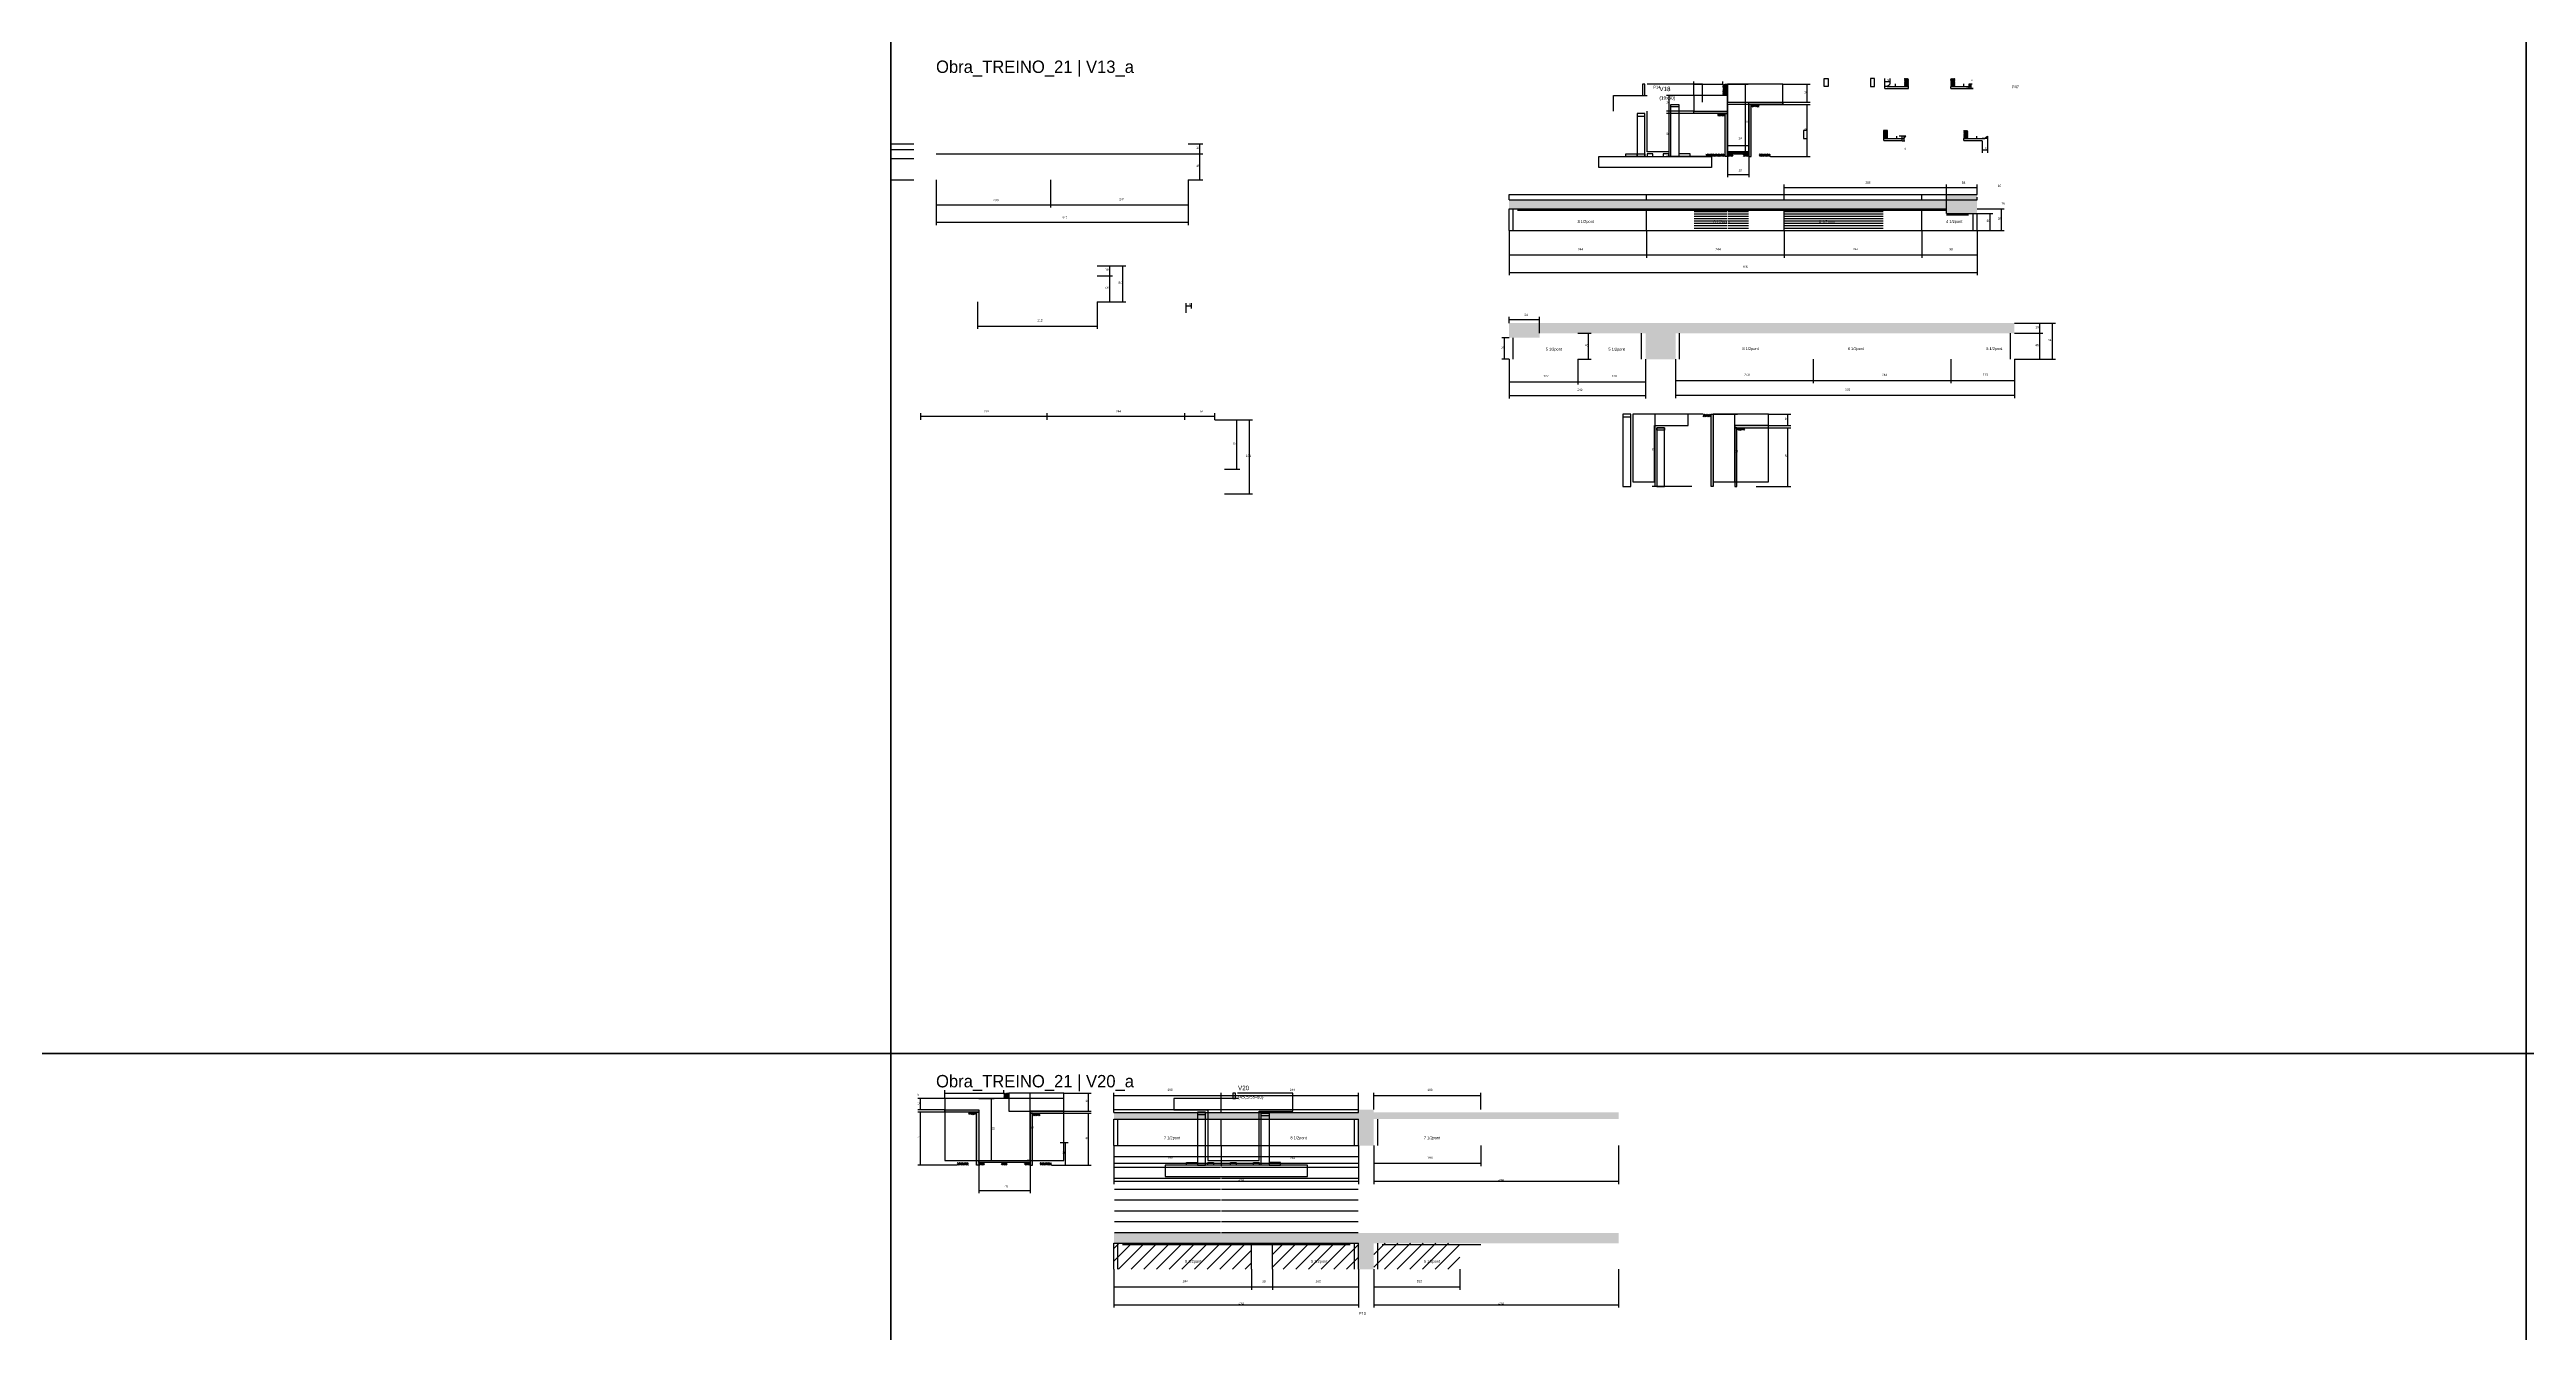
# Model space of a CAD drawing. Header units: metres. Extents: x -41 to 34800, y -36000 to 1848.
# Drawn here: x 13008 to 17401, y -22095 to -19818 of the extents above; entities that cross this region are included whole.
import ezdxf

# ---------------------------------------------------------------- set-up
doc = ezdxf.new("R2010")
doc.units = ezdxf.units.M
for name, color, linetype in [('CELL_BORDER', 8, 'Continuous'), ('CONCRETO', 251, 'Continuous'), ('COTA', 4, 'Continuous'), ('Cota Seção (2x)', 4, 'Continuous'), ('Hachura', 253, 'Continuous'), ('LABEL_ID', 3, 'Continuous'), ('Madeira', 126, 'Continuous'), ('NOMENCLATURA', 7, 'Continuous'), ('Painéis', 200, 'Continuous'), ('SARR_2.2x7', 40, 'Continuous'), ('Texto Seção', 7, 'Continuous')]:
    doc.layers.add(name, color=color, linetype=linetype)

msp = doc.modelspace()

# ---------------------------------------------------------------- hatches: boundary and pattern name
at = {"layer": 'COTA'}
h = msp.add_hatch(dxfattribs=at)
h.set_pattern_fill('AR-CONC', scale=0.03)
h.paths.add_polyline_path([(16426.3, -20109.4), (16426.3, -20075.4), (16372.3, -20075.4), (16372.3, -20085.4), (15596.3, -20085.4), (15596.3, -20101.4), (16372.3, -20101.4), (16372.3, -20109.4)])
h = msp.add_hatch(dxfattribs=at)
h.set_pattern_fill('AR-CONC', scale=0.03)
h.paths.add_polyline_path([(15596.3, -20303.9), (15596.3, -20329.9), (15650.3, -20329.9), (15650.3, -20321.9), (15838.3, -20321.9), (15838.3, -20367.9), (15891.6, -20367.9), (15891.6, -20321.9), (16492.6, -20321.9), (16492.6, -20303.9)])
h = msp.add_hatch(dxfattribs=at)
h.set_pattern_fill('AR-CONC', scale=0.03)
h.paths.add_polyline_path([(15329.4, -21763.4), (15356.4, -21763.4), (15356.4, -21763.4), (15356.4, -21716.4), (15356.4, -21716.4), (15790.4, -21716.4), (15790.4, -21716.4), (15790.4, -21704.4), (15790.4, -21704.4), (15356.4, -21704.4), (15356.4, -21704.4), (15356.4, -21699.4), (15356.4, -21699.4), (15329.4, -21699.4), (15329.4, -21699.4), (15329.4, -21704.4), (15329.4, -21704.4), (14895.4, -21704.4), (14895.4, -21704.4), (14895.4, -21716.4), (14895.4, -21716.4), (15329.4, -21716.4), (15329.4, -21716.4), (15329.4, -21763.4)])
h = msp.add_hatch(dxfattribs=at)
h.set_pattern_fill('AR-CONC', scale=0.03)
h.paths.add_polyline_path([(15329.4, -21982.6), (15356.4, -21982.6), (15356.4, -21936.6), (15790.4, -21936.6), (15790.4, -21918.6), (14895.4, -21918.6), (14895.4, -21936.6), (15329.4, -21936.6)])
at = {"layer": 'Hachura'}
h = msp.add_hatch(dxfattribs=at)
h.set_pattern_fill('ANSI31', scale=0.5)
h.paths.add_polyline_path([(15979.8, -19880), (15975.4, -19880), (15975.4, -19880), (15975.4, -19900), (15975.4, -19900), (15979.8, -19900), (15979.8, -19900), (15979.8, -19880)])
h = msp.add_hatch(color=8, dxfattribs=at)
h.dxf.hatch_style = 1
h.paths.add_polyline_path([(15979.8, -19900), (15983.8, -19900), (15983.8, -19880), (15979.8, -19880)])
h = msp.add_hatch(color=8, dxfattribs=at)
h.dxf.hatch_style = 1
h.paths.add_polyline_path([(15923.8, -19932), (15923.8, -19928), (15923.8, -19928), (15983.8, -19928), (15983.8, -19928), (15983.8, -19932), (15983.8, -19932), (15923.8, -19932)])
h = msp.add_hatch(dxfattribs=at)
h.set_pattern_fill('ANSI31', scale=0.5)
h.paths.add_polyline_path([(15965.8, -19932), (15965.8, -19936.4), (15965.8, -19936.4), (15979.8, -19936.4), (15979.8, -19936.4), (15979.8, -19932), (15979.8, -19932), (15965.8, -19932)])
h = msp.add_hatch(color=8, dxfattribs=at)
h.dxf.hatch_style = 1
h.paths.add_polyline_path([(15983.8, -19932), (15979.8, -19932), (15979.8, -20008), (15983.8, -20008)])
h = msp.add_hatch(color=8, dxfattribs=at)
h.dxf.hatch_style = 1
h.paths.add_polyline_path([(16021.8, -19916), (16021.8, -19912), (16021.8, -19912), (16081.8, -19912), (16081.8, -19912), (16081.8, -19916), (16081.8, -19916), (16021.8, -19916)])
h = msp.add_hatch(color=8, dxfattribs=at)
h.dxf.hatch_style = 1
h.paths.add_polyline_path([(16025.8, -19916), (16021.8, -19916), (16021.8, -20008), (16025.8, -20008)])
h = msp.add_hatch(dxfattribs=at)
h.set_pattern_fill('ANSI31', scale=0.5)
h.paths.add_polyline_path([(16039.8, -19916), (16039.8, -19920.4), (16039.8, -19920.4), (16025.8, -19920.4), (16025.8, -19920.4), (16025.8, -19916), (16025.8, -19916), (16039.8, -19916)])
h = msp.add_hatch(dxfattribs=at)
h.set_pattern_fill('ANSI31', scale=0.5)
h.paths.add_polyline_path([(15945.8, -20008), (15945.8, -20003.6), (15945.8, -20003.6), (15965.8, -20003.6), (15965.8, -20003.6), (15965.8, -20008), (15965.8, -20008), (15945.8, -20008)])
h = msp.add_hatch(dxfattribs=at)
h.set_pattern_fill('ANSI31', scale=0.5)
h.paths.add_polyline_path([(15965.8, -20008), (15965.8, -20003.6), (15965.8, -20003.6), (15979.8, -20003.6), (15979.8, -20003.6), (15979.8, -20008), (15979.8, -20008), (15965.8, -20008)])
h = msp.add_hatch(color=8, dxfattribs=at)
h.dxf.hatch_style = 1
h.paths.add_polyline_path([(16021.8, -20003.6), (16021.8, -20000), (16021.8, -20000), (15983.8, -20000), (15983.8, -20000), (15983.8, -20003.6), (15983.8, -20003.6), (16021.8, -20003.6)])
h = msp.add_hatch(dxfattribs=at)
h.set_pattern_fill('ANSI31', scale=0.5)
h.paths.add_polyline_path([(15993.8, -20008), (15993.8, -20003.6), (15993.8, -20003.6), (15983.8, -20003.6), (15983.8, -20003.6), (15983.8, -20008), (15983.8, -20008), (15993.8, -20008)])
h = msp.add_hatch(dxfattribs=at)
h.set_pattern_fill('ANSI31', scale=0.5)
h.paths.add_polyline_path([(16021.8, -20008), (16021.8, -20003.6), (16021.8, -20003.6), (16011.8, -20003.6), (16011.8, -20003.6), (16011.8, -20008), (16011.8, -20008), (16021.8, -20008)])
h = msp.add_hatch(dxfattribs=at)
h.set_pattern_fill('ANSI31', scale=0.5)
h.paths.add_polyline_path([(16059.8, -20008), (16059.8, -20003.6), (16059.8, -20003.6), (16039.8, -20003.6), (16039.8, -20003.6), (16039.8, -20008), (16039.8, -20008), (16059.8, -20008)])
h = msp.add_hatch(dxfattribs=at)
h.set_pattern_fill('ANSI31', scale=0.5)
h.paths.add_polyline_path([(15940.5, -20465.6), (15940.5, -20470), (15940.5, -20470), (15954.5, -20470), (15954.5, -20470), (15954.5, -20465.6), (15954.5, -20465.6), (15940.5, -20465.6)])
h = msp.add_hatch(color=8, dxfattribs=at)
h.dxf.hatch_style = 1
h.paths.add_polyline_path([(15954.5, -20465.6), (15958.5, -20465.6), (15958.5, -20465.6), (15958.5, -20593.6), (15958.5, -20593.6), (15954.5, -20593.6), (15954.5, -20593.6), (15954.5, -20465.6)])
h = msp.add_hatch(color=8, dxfattribs=at)
h.dxf.hatch_style = 1
h.paths.add_polyline_path([(16056.5, -20489.6), (16056.5, -20485.6), (16056.5, -20485.6), (15996.5, -20485.6), (15996.5, -20485.6), (15996.5, -20489.6), (15996.5, -20489.6), (16056.5, -20489.6)])
h = msp.add_hatch(color=8, dxfattribs=at)
h.dxf.hatch_style = 1
h.paths.add_polyline_path([(16000.5, -20489.6), (15996.5, -20489.6), (15996.5, -20489.6), (15996.5, -20593.6), (15996.5, -20593.6), (16000.5, -20593.6), (16000.5, -20593.6), (16000.5, -20489.6)])
h = msp.add_hatch(dxfattribs=at)
h.set_pattern_fill('ANSI31', scale=0.5)
h.paths.add_polyline_path([(16014.5, -20489.6), (16014.5, -20494), (16014.5, -20494), (16000.5, -20494), (16000.5, -20494), (16000.5, -20489.6), (16000.5, -20489.6), (16014.5, -20489.6)])
h = msp.add_hatch(color=8, dxfattribs=at)
h.dxf.hatch_style = 1
h.paths.add_polyline_path([(14595.8, -21704), (14595.8, -21700), (14595.8, -21700), (14655.8, -21700), (14655.8, -21700), (14655.8, -21704), (14655.8, -21704), (14595.8, -21704)])
h = msp.add_hatch(dxfattribs=at)
h.set_pattern_fill('ANSI31', scale=0.5)
h.paths.add_polyline_path([(14704.8, -21670), (14700.4, -21670), (14700.4, -21670), (14700.4, -21680), (14700.4, -21680), (14704.8, -21680), (14704.8, -21680), (14704.8, -21670)])
h = msp.add_hatch(color=8, dxfattribs=at)
h.dxf.hatch_style = 1
h.paths.add_polyline_path([(14704.8, -21670), (14708.8, -21670), (14708.8, -21670), (14708.8, -21680), (14708.8, -21680), (14704.8, -21680), (14704.8, -21680), (14704.8, -21670)])
h = msp.add_hatch(dxfattribs=at)
h.set_pattern_fill('ANSI31', scale=0.5)
h.paths.add_polyline_path([(14637.8, -21704), (14637.8, -21708.4), (14637.8, -21708.4), (14651.8, -21708.4), (14651.8, -21708.4), (14651.8, -21704), (14651.8, -21704), (14637.8, -21704)])
h = msp.add_hatch(color=8, dxfattribs=at)
h.dxf.hatch_style = 1
h.paths.add_polyline_path([(14651.8, -21704), (14655.8, -21704), (14655.8, -21704), (14655.8, -21798), (14655.8, -21798), (14651.8, -21798), (14651.8, -21798), (14651.8, -21704)])
h = msp.add_hatch(color=8, dxfattribs=at)
h.dxf.hatch_style = 1
h.paths.add_polyline_path([(14806.8, -21706), (14806.8, -21702), (14806.8, -21702), (14746.8, -21702), (14746.8, -21702), (14746.8, -21706), (14746.8, -21706), (14806.8, -21706)])
h = msp.add_hatch(color=8, dxfattribs=at)
h.dxf.hatch_style = 1
h.paths.add_polyline_path([(14750.8, -21706), (14746.8, -21706), (14746.8, -21706), (14746.8, -21798), (14746.8, -21798), (14750.8, -21798), (14750.8, -21798), (14750.8, -21706)])
h = msp.add_hatch(dxfattribs=at)
h.set_pattern_fill('ANSI31', scale=0.5)
h.paths.add_polyline_path([(14764.8, -21706), (14764.8, -21710.4), (14764.8, -21710.4), (14750.8, -21710.4), (14750.8, -21710.4), (14750.8, -21706), (14750.8, -21706), (14764.8, -21706)])
h = msp.add_hatch(dxfattribs=at)
h.set_pattern_fill('ANSI31', scale=0.5)
h.paths.add_polyline_path([(14617.8, -21798), (14617.8, -21793.6), (14617.8, -21793.6), (14637.8, -21793.6), (14637.8, -21793.6), (14637.8, -21798), (14637.8, -21798), (14617.8, -21798)])
h = msp.add_hatch(color=8, dxfattribs=at)
h.dxf.hatch_style = 1
h.paths.add_polyline_path([(14655.8, -21793.6), (14655.8, -21790), (14655.8, -21790), (14746.8, -21790), (14746.8, -21790), (14746.8, -21793.6), (14746.8, -21793.6), (14655.8, -21793.6)])
h = msp.add_hatch(dxfattribs=at)
h.set_pattern_fill('ANSI31', scale=0.5)
h.paths.add_polyline_path([(14655.8, -21798), (14655.8, -21793.6), (14655.8, -21793.6), (14665.8, -21793.6), (14665.8, -21793.6), (14665.8, -21798), (14665.8, -21798), (14655.8, -21798)])
h = msp.add_hatch(dxfattribs=at)
h.set_pattern_fill('ANSI31', scale=0.5)
h.paths.add_polyline_path([(14696.3, -21798), (14696.3, -21793.6), (14696.3, -21793.6), (14706.3, -21793.6), (14706.3, -21793.6), (14706.3, -21798), (14706.3, -21798), (14696.3, -21798)])
h = msp.add_hatch(dxfattribs=at)
h.set_pattern_fill('ANSI31', scale=0.5)
h.paths.add_polyline_path([(14736.8, -21798), (14736.8, -21793.6), (14736.8, -21793.6), (14746.8, -21793.6), (14746.8, -21793.6), (14746.8, -21798), (14746.8, -21798), (14736.8, -21798)])
h = msp.add_hatch(dxfattribs=at)
h.set_pattern_fill('ANSI31', scale=0.5)
h.paths.add_polyline_path([(14784.8, -21798), (14784.8, -21793.6), (14784.8, -21793.6), (14764.8, -21793.6), (14764.8, -21793.6), (14764.8, -21798), (14764.8, -21798), (14784.8, -21798)])
h = msp.add_hatch(dxfattribs=at)
h.set_pattern_fill('ANSI31', scale=5)
h.paths.add_polyline_path([(15139.4, -21982.6), (15139.4, -21936.6), (14895.4, -21936.6), (14895.4, -21982.6)])
h = msp.add_hatch(dxfattribs=at)
h.set_pattern_fill('ANSI31', scale=5)
h.paths.add_polyline_path([(15329.4, -21982.6), (15329.4, -21936.6), (15176.9, -21936.6), (15176.9, -21982.6)])
h = msp.add_hatch(dxfattribs=at)
h.set_pattern_fill('ANSI31', scale=5)
h.paths.add_polyline_path([(15508.9, -21982.6), (15508.9, -21936.6), (15356.4, -21936.6), (15356.4, -21982.6)])
at = {"layer": 'Madeira'}
h = msp.add_hatch(dxfattribs=at)
h.set_pattern_fill('ANSI31', scale=0.2)
h.paths.add_polyline_path([(16304.6, -19870), (16297.6, -19870), (16297.6, -19884), (16304.6, -19884)])
h = msp.add_hatch(dxfattribs=at)
h.set_pattern_fill('ANSI31', scale=0.2)
h.paths.add_polyline_path([(16379.8, -19884), (16386.8, -19884), (16386.8, -19870), (16379.8, -19870)])
h = msp.add_hatch(dxfattribs=at)
h.set_pattern_fill('ANSI31', scale=0.2)
h.paths.add_polyline_path([(16260.7, -19976.3), (16267.7, -19976.3), (16267.7, -19962.3), (16260.7, -19962.3)])
h = msp.add_hatch(dxfattribs=at)
h.set_pattern_fill('ANSI31', scale=0.2)
h.paths.add_polyline_path([(16402.9, -19976.3), (16409.9, -19976.3), (16409.9, -19962.3), (16402.9, -19962.3)])

# ---------------------------------------------------------------- linework, layer by layer
at = {"layer": 'CELL_BORDER'}
for points in [[(11600, -21600), (14500, -21600), (14500, -19800), (11600, -19800)], [(14500, -21600), (17400, -21600), (17400, -19800), (14500, -19800)], [(17400, -21600), (20300, -21600), (20300, -19800), (17400, -19800)], [(11600, -23400), (14500, -23400), (14500, -21600), (11600, -21600)], [(14500, -23400), (17400, -23400), (17400, -21600), (14500, -21600)], [(17400, -23400), (20300, -23400), (20300, -21600), (17400, -21600)]]:
    msp.add_lwpolyline(points, close=True, dxfattribs=at)
at = {"layer": 'CONCRETO'}
for points in [[(15939.35, -19912), (15939.35, -19880), (15879.35, -19880), (15841.35, -19880)], [(15781.35, -19928), (15781.35, -19900), (15841.35, -19900)], [(15879.35, -19916), (15879.35, -20000), (15841.35, -20000), (15841.35, -19928)], [(15115.6, -21680), (15001.9, -21680), (15001.9, -21700), (15061.9, -21700), (15061.9, -21790), (15152.9, -21790), (15152.9, -21702), (15212.9, -21702)], [(15212.9, -21702), (15212.9, -21670), (15114.9, -21670)]]:
    msp.add_lwpolyline(points, dxfattribs=at)
for points in [[(15983.8, -19912), (16081.8, -19912), (16081.8, -19880), (15983.8, -19880)], [(15923.8, -19928), (15983.8, -19928), (15983.8, -19900), (15923.8, -19900)], [(15983.8, -20000), (16021.8, -20000), (16021.8, -19916), (15983.8, -19916)], [(15914.05, -20485.6), (15914.05, -20465.6), (15816.05, -20465.6), (15816.05, -20465.6), (15816.05, -20465.6), (15816.05, -20585.6), (15854.05, -20585.6), (15854.05, -20495.6), (15854.05, -20485.6)], [(15958.5, -20585.6), (16056.5, -20585.6), (16056.5, -20465.6), (15958.5, -20465.6)], [(14595.8, -21790), (14806.8, -21790), (14806.8, -21680), (14595.8, -21680)], [(14708.8, -21702), (14806.8, -21702), (14806.8, -21670), (14708.8, -21670)]]:
    msp.add_lwpolyline(points, close=True, dxfattribs=at)
at = {"layer": 'COTA'}
for p, q in [((15923.8, -19900), (15923.8, -19875)), ((15923.8, -19880), (15975.4, -19880)), ((15975.4, -19880), (15975.4, -19875)), ((16081.8, -19880), (16130.2, -19880)), ((16125.2, -19912), (16125.2, -19880)), ((15923.8, -19900), (15875.4, -19900)), ((15923.8, -19928), (15875.4, -19928)), ((15923.8, -19932), (15875.4, -19932)), ((15880.4, -19928), (15880.4, -19900)), ((15880.4, -20008), (15880.4, -19932)), ((16039.8, -19916), (16130.2, -19916)), ((16081.8, -19912), (16130.2, -19912)), ((16125.2, -20008), (16125.2, -19916)), ((15027, -19985.7), (15053, -19985.7)), ((15048, -20003.7), (15048, -19985.7)), ((15027, -20003.7), (15053, -20003.7)), ((15027, -20003.7), (15053, -20003.7)), ((15048, -20049.7), (15048, -20003.7)), ((15945.8, -20008), (15875.4, -20008)), ((15983.8, -20008), (15983.8, -20045)), ((16021.8, -20008), (16021.8, -20045)), ((16059.8, -20008), (16130.2, -20008)), ((14580, -20049.7), (14580, -20130)), ((14580, -20049.7), (14580, -20099)), ((14783, -20049.7), (14783, -20099)), ((14783, -20049.7), (14783, -20099)), ((15027, -20049.7), (15027, -20099)), ((15027, -20049.7), (15027, -20130)), ((15027, -20049.7), (15053, -20049.7)), ((15983.8, -20040), (16021.8, -20040)), ((16084.3, -20075.4), (16084.3, -20058)), ((16084.3, -20063), (16372.3, -20063)), ((16372.3, -20075.4), (16372.3, -20058)), ((16372.3, -20075.4), (16372.3, -20058)), ((16372.3, -20063), (16426.3, -20063)), ((16372.3, -20085.4), (16372.3, -20070.4)), ((16372.3, -20075.4), (16426.3, -20075.4)), ((16426.3, -20075.4), (16426.3, -20058)), ((16426.3, -20075.4), (16426.3, -20070.4)), ((14580, -20094), (14783, -20094)), ((14783, -20094), (15027, -20094)), ((16372.3, -20101.4), (16372.3, -20080.4)), ((16372.3, -20085.4), (16426.3, -20085.4)), ((16426.3, -20085.4), (16426.3, -20080.4)), ((16426.3, -20101.4), (16474.6, -20101.4)), ((16426.3, -20109.4), (16454.5, -20109.4)), ((16449.5, -20139.4), (16449.5, -20109.4)), ((16469.6, -20139.4), (16469.6, -20101.4)), ((14580, -20125), (15027, -20125)), ((15596.3, -20139.4), (15596.3, -20188)), ((15596.3, -20139.4), (15596.3, -20218.9)), ((15840.3, -20139.4), (15840.3, -20188)), ((15840.3, -20139.4), (15840.3, -20188)), ((16084.3, -20139.4), (16084.3, -20188)), ((16084.3, -20139.4), (16084.3, -20188)), ((16328.3, -20139.4), (16328.3, -20188)), ((16328.3, -20139.4), (16328.3, -20188)), ((16426.3, -20139.4), (16474.6, -20139.4)), ((16426.3, -20139.4), (16426.3, -20218.9)), ((16426.3, -20139.4), (16454.5, -20139.4)), ((16426.3, -20151.6), (16426.3, -20188)), ((14866, -20202), (14893, -20202)), ((14866, -20202), (14916.5, -20202)), ((14888, -20220), (14888, -20202)), ((14911.5, -20266), (14911.5, -20202)), ((15596.3, -20183), (15840.3, -20183)), ((15840.3, -20183), (16084.3, -20183)), ((16084.3, -20183), (16328.3, -20183)), ((16328.3, -20183), (16426.3, -20183)), ((14866, -20220), (14893, -20220)), ((14866, -20220), (14893, -20220)), ((14888, -20266), (14888, -20220)), ((15596.3, -20213.9), (16426.3, -20213.9)), ((14653.5, -20266), (14653.5, -20314.2)), ((14866, -20266), (14893, -20266)), ((14866, -20266), (14916.5, -20266)), ((14866, -20266), (14866, -20314.2)), ((15596.3, -20303.9), (15596.3, -20292.6)), ((15650.3, -20321.9), (15650.3, -20292.6)), ((14653.5, -20309.2), (14866, -20309.2)), ((15596.3, -20329.9), (15583.4, -20329.9)), ((15588.4, -20367.9), (15588.4, -20329.9)), ((15596.3, -20297.6), (15650.3, -20297.6)), ((15718.3, -20321.9), (15742.1, -20321.9)), ((15737.1, -20367.9), (15737.1, -20321.9)), ((16492.6, -20303.9), (16542.7, -20303.9)), ((16492.6, -20303.9), (16565.2, -20303.9)), ((16492.6, -20321.9), (16542.7, -20321.9)), ((16492.6, -20321.9), (16542.7, -20321.9)), ((16537.7, -20321.9), (16537.7, -20303.9)), ((16537.7, -20367.9), (16537.7, -20321.9)), ((16560.2, -20367.9), (16560.2, -20303.9)), ((15596.3, -20367.9), (15583.4, -20367.9)), ((15596.3, -20367.9), (15596.3, -20412.9)), ((15596.3, -20367.9), (15596.3, -20437.4)), ((15718.3, -20367.9), (15718.3, -20412.9)), ((15718.3, -20367.9), (15718.3, -20412.9)), ((15718.3, -20367.9), (15742.1, -20367.9)), ((15838.3, -20367.9), (15838.3, -20412.9)), ((15838.3, -20367.9), (15838.3, -20437.4)), ((15891.6, -20367.9), (15891.6, -20410.5)), ((15891.6, -20367.9), (15891.6, -20437)), ((16135.6, -20367.9), (16135.6, -20410.5)), ((16135.6, -20367.9), (16135.6, -20410.5)), ((16379.6, -20367.9), (16379.6, -20410.5)), ((16379.6, -20367.9), (16379.6, -20410.5)), ((16492.6, -20367.9), (16542.7, -20367.9)), ((16492.6, -20367.9), (16565.2, -20367.9)), ((16492.6, -20367.9), (16492.6, -20437)), ((16492.6, -20380.2), (16492.6, -20410.5)), ((15596.3, -20407.9), (15718.3, -20407.9)), ((15718.3, -20407.9), (15838.3, -20407.9)), ((15891.6, -20405.5), (16135.6, -20405.5)), ((16135.6, -20405.5), (16379.6, -20405.5)), ((16379.6, -20405.5), (16492.6, -20405.5)), ((14553, -20475.8), (14553, -20463.9)), ((14553, -20468.9), (14777, -20468.9)), ((14777, -20475.8), (14777, -20463.9)), ((14777, -20475.8), (14777, -20463.9)), ((14777, -20468.9), (15021, -20468.9)), ((15021, -20475.8), (15021, -20463.9)), ((15021, -20475.8), (15021, -20463.9)), ((15021, -20468.9), (15074.5, -20468.9)), ((15074.5, -20475.8), (15074.5, -20463.9)), ((15596.3, -20432.4), (15838.3, -20432.4)), ((15940.5, -20465.6), (15850.1, -20465.6)), ((15855.1, -20593.6), (15855.1, -20465.6)), ((15891.6, -20432), (16492.6, -20432)), ((16056.5, -20465.6), (16095.9, -20465.6)), ((16090.9, -20485.6), (16090.9, -20465.6)), ((15074.5, -20475.8), (15141, -20475.8)), ((15074.5, -20475.8), (15118.5, -20475.8)), ((15113.5, -20562.8), (15113.5, -20475.8)), ((15136, -20606.8), (15136, -20475.8)), ((16014.5, -20489.6), (16095.9, -20489.6)), ((16056.5, -20485.6), (16095.9, -20485.6)), ((16090.9, -20593.6), (16090.9, -20489.6)), ((15091.5, -20562.8), (15118.5, -20562.8)), ((15920.5, -20593.6), (15850.1, -20593.6)), ((16034.5, -20593.6), (16095.9, -20593.6)), ((15091.5, -20606.8), (15141, -20606.8)), ((14595.8, -21680), (14547.5, -21680)), ((14595.8, -21700), (14547.5, -21700)), ((14552.5, -21700), (14552.5, -21680)), ((14595.8, -21680), (14595.8, -21665)), ((14595.8, -21670), (14700.4, -21670)), ((14700.4, -21670), (14700.4, -21665)), ((14806.8, -21670), (14855.2, -21670)), ((14850.2, -21702), (14850.2, -21670)), ((14895.4, -21699.4), (14895.4, -21669.5)), ((14895.4, -21674.5), (15085.4, -21674.5)), ((15085.4, -21699.4), (15085.4, -21669.5)), ((15085.4, -21699.4), (15085.4, -21669.5)), ((15085.4, -21674.5), (15329.4, -21674.5)), ((15329.4, -21699.4), (15329.4, -21669.5)), ((15356.4, -21699.4), (15356.4, -21669.5)), ((15356.4, -21674.5), (15546.4, -21674.5)), ((15546.4, -21699.4), (15546.4, -21669.5)), ((14595.8, -21704), (14547.5, -21704)), ((14552.5, -21798), (14552.5, -21704)), ((14806.8, -21702), (14855.2, -21702)), ((14806.8, -21706), (14855.2, -21706)), ((14850.2, -21798), (14850.2, -21706)), ((14800.1, -21758.1), (14814.6, -21758.1)), ((14809.6, -21798), (14809.6, -21758.1)), ((14895.4, -21763.4), (14895.4, -21799.8)), ((14895.4, -21763.4), (14895.4, -21831.5)), ((15085.4, -21763.4), (15085.4, -21799.8)), ((15085.4, -21763.4), (15085.4, -21799.8)), ((15329.4, -21763.4), (15329.4, -21799.8)), ((15329.4, -21763.4), (15329.4, -21831.5)), ((15356.4, -21763.4), (15356.4, -21799.8)), ((15356.4, -21763.4), (15356.4, -21831.5)), ((15546.4, -21763.4), (15546.4, -21799.8)), ((15790.4, -21763.4), (15790.4, -21831.5)), ((14617.8, -21798), (14547.5, -21798)), ((14655.8, -21798), (14655.8, -21847.8)), ((14746.8, -21798), (14746.8, -21847.8)), ((14784.8, -21798), (14814.6, -21798)), ((14784.8, -21798), (14855.2, -21798)), ((14895.4, -21794.8), (15085.4, -21794.8)), ((14895.4, -21826.5), (15329.4, -21826.5)), ((15085.4, -21794.8), (15329.4, -21794.8)), ((15356.4, -21794.8), (15546.4, -21794.8)), ((15356.4, -21826.5), (15790.4, -21826.5)), ((14655.8, -21842.8), (14746.8, -21842.8)), ((14895.4, -21982.6), (14895.4, -22019)), ((14895.4, -21982.6), (14895.4, -22050.7)), ((15139.4, -21982.6), (15139.4, -22019)), ((15139.4, -21982.6), (15139.4, -22019)), ((15176.9, -21982.6), (15176.9, -22019)), ((15176.9, -21982.6), (15176.9, -22019)), ((15329.4, -21982.6), (15329.4, -22019)), ((15329.4, -21982.6), (15329.4, -22050.7)), ((15356.4, -21982.6), (15356.4, -22019)), ((15356.4, -21982.6), (15356.4, -22050.7)), ((15508.9, -21982.6), (15508.9, -22019)), ((15790.4, -21982.6), (15790.4, -22050.7)), ((14895.4, -22014), (15139.4, -22014)), ((14895.4, -22045.7), (15329.4, -22045.7)), ((15139.4, -22014), (15176.9, -22014)), ((15176.9, -22014), (15329.4, -22014)), ((15356.4, -22014), (15508.9, -22014)), ((15356.4, -22045.7), (15790.4, -22045.7))]:
    msp.add_line(p, q, dxfattribs=at)
at = {"layer": 'Cota Seção (2x)'}
for p, q in [((15983.8, -19880), (16020.4, -19880)), ((16015.4, -20000), (16015.4, -19880)), ((16262.9, -19887.6), (16262.9, -19870)), ((16262.9, -19875), (16272.1, -19875)), ((16272.1, -19879.6), (16272.1, -19870)), ((16419.3, -19887.6), (16407.3, -19887.6)), ((16412.3, -19887.6), (16412.3, -19879.6)), ((16412.3, -19879.6), (16417.3, -19879.6)), ((15983.8, -20000), (15983.8, -19984)), ((16021.8, -20000), (16021.8, -19984)), ((16300.2, -19971.9), (16288.2, -19971.9)), ((16293.2, -19980.3), (16293.2, -19971.9)), ((16293.2, -19980.3), (16298.2, -19980.3)), ((16435.4, -19980.3), (16435.4, -20001.7)), ((16444.6, -19971.9), (16444.6, -20001.7)), ((15983.5, -20000), (16020.4, -20000)), ((15983.8, -19989), (16021.8, -19989)), ((16435.4, -19996.7), (16444.6, -19996.7)), ((15023.7, -20285.9), (15023.7, -20268.3)), ((15023.7, -20273.3), (15032.9, -20273.3)), ((15032.9, -20277.9), (15032.9, -20268.3)), ((15958.5, -20465.6), (16001.5, -20465.6)), ((15996.5, -20585.6), (15996.5, -20465.6)), ((15958.5, -20585.6), (16001.5, -20585.6)), ((14655.8, -21680), (14683.2, -21680)), ((14678.2, -21790), (14678.2, -21680)), ((14747.1, -21670), (14741.8, -21670)), ((14746.8, -21790), (14746.8, -21670)), ((14655.8, -21790), (14683.2, -21790)), ((14747.1, -21790), (14741.8, -21790))]:
    msp.add_line(p, q, dxfattribs=at)
at = {"layer": 'Madeira'}
for points in [[(15837.35, -19880), (15832.95, -19880), (15832.95, -19900), (15837.35, -19900)], [(16162.15, -19884), (16155.15, -19884), (16155.15, -19870), (16162.15, -19870)], [(16237.35, -19884), (16244.35, -19884), (16244.35, -19870), (16237.35, -19870)], [(15823.35, -19932), (15823.35, -19936.4), (15837.35, -19936.4), (15837.35, -19932)], [(15823.35, -20008), (15837.35, -20008), (15837.35, -19932), (15823.35, -19932)], [(15897.35, -19916), (15897.35, -19920.4), (15883.35, -19920.4), (15883.35, -19916)], [(15897.35, -20008), (15883.35, -20008), (15883.35, -19916), (15897.35, -19916)], [(16118.25, -19976.3), (16125.25, -19976.3), (16125.25, -19962.3), (16118.25, -19962.3)], [(16260.45, -19976.3), (16267.45, -19976.3), (16267.45, -19962.3), (16260.45, -19962.3)], [(15955.25, -20028), (15755.65, -20028), (15755.65, -20008), (15955.25, -20008)], [(15803.35, -20008), (15803.35, -20003.6), (15823.35, -20003.6), (15823.35, -20008)], [(15823.35, -20008), (15823.35, -20003.6), (15837.35, -20003.6), (15837.35, -20008)], [(15851.35, -20008), (15851.35, -20003.6), (15841.35, -20003.6), (15841.35, -20008)], [(15879.35, -20008), (15879.35, -20003.6), (15869.35, -20003.6), (15869.35, -20008)], [(15917.35, -20008), (15917.35, -20003.6), (15897.35, -20003.6), (15897.35, -20008)], [(15798.05, -20465.6), (15798.05, -20470), (15812.05, -20470), (15812.05, -20465.6)], [(15798.05, -20593.6), (15812.05, -20593.6), (15812.05, -20465.6), (15798.05, -20465.6)], [(15872.05, -20489.6), (15872.05, -20494), (15858.05, -20494), (15858.05, -20489.6)], [(15872.05, -20489.6), (15858.05, -20489.6), (15858.05, -20593.6), (15872.05, -20593.6)], [(15110.9, -21670), (15106.5, -21670), (15106.5, -21680), (15110.9, -21680)], [(15043.9, -21704), (15043.9, -21708.4), (15057.9, -21708.4), (15057.9, -21704)], [(15043.9, -21798), (15057.9, -21798), (15057.9, -21704), (15043.9, -21704)], [(15170.9, -21706), (15170.9, -21710.4), (15156.9, -21710.4), (15156.9, -21706)], [(15170.9, -21798), (15156.9, -21798), (15156.9, -21706), (15170.9, -21706)], [(14986.1, -21818), (15238.7, -21818), (15238.7, -21798), (14986.1, -21798)], [(15023.9, -21798), (15023.9, -21793.6), (15043.9, -21793.6), (15043.9, -21798)], [(15061.9, -21798), (15061.9, -21793.6), (15071.9, -21793.6), (15071.9, -21798)], [(15102.4, -21798), (15102.4, -21793.6), (15112.4, -21793.6), (15112.4, -21798)], [(15142.9, -21798), (15142.9, -21793.6), (15152.9, -21793.6), (15152.9, -21798)], [(15190.9, -21798), (15190.9, -21793.6), (15170.9, -21793.6), (15170.9, -21798)]]:
    msp.add_lwpolyline(points, close=True, dxfattribs=at)
at = {"layer": 'Painéis'}
for p, q in [((15983.8, -19900), (15983.8, -19880)), ((16262.9, -19883.6), (16272.1, -19883.6)), ((16262.9, -19887.6), (16304.6, -19887.6)), ((16267, -19884), (16304.6, -19884)), ((16304.6, -19887.6), (16304.6, -19884)), ((16379.8, -19884), (16416.2, -19884)), ((16379.8, -19887.6), (16379.8, -19884)), ((16379.8, -19887.6), (16419.3, -19887.6)), ((16415.8, -19887.6), (16415.8, -19879.6)), ((15923.8, -19928), (15983.8, -19928)), ((15923.8, -19932), (15923.8, -19928)), ((15983.8, -19932), (15983.8, -19928)), ((15983.8, -20008), (15983.8, -19932)), ((16021.8, -19912), (16081.8, -19912)), ((16021.8, -19916), (16021.8, -19912)), ((16021.8, -20008), (16021.8, -19916)), ((16081.8, -19916), (16081.8, -19912)), ((14500, -19985.7), (14540.8, -19985.7)), ((16260.7, -19976.3), (16296.4, -19976.3)), ((16260.7, -19979.9), (16260.7, -19976.3)), ((16260.7, -19979.9), (16293.2, -19979.9)), ((16296.7, -19979.9), (16296.7, -19971.9)), ((16402.9, -19976.3), (16439.5, -19976.3)), ((16402.9, -19979.9), (16402.9, -19976.3)), ((16402.9, -19979.9), (16435.4, -19979.9)), ((16435.4, -19975.9), (16444.6, -19975.9)), ((14500, -19995.7), (14540.8, -19995.7)), ((14500, -20011.7), (14540.8, -20011.7)), ((14580, -20003.7), (15027, -20003.7)), ((14580, -20003.7), (14783, -20003.7)), ((15983.8, -20000), (16021.8, -20000)), ((15983.8, -20003.6), (15983.8, -20000)), ((16021.8, -20003.6), (16021.8, -20000)), ((14500, -20049.7), (14540.8, -20049.7)), ((15596.3, -20075.4), (16372.3, -20075.4)), ((15596.3, -20085.4), (15596.3, -20075.4)), ((15840.3, -20085.4), (15840.3, -20075.4)), ((16084.3, -20085.4), (16084.3, -20075.4)), ((16328.3, -20085.4), (16328.3, -20075.4)), ((16372.3, -20085.4), (16372.3, -20075.4)), ((15596.3, -20085.4), (16372.3, -20085.4)), ((15596.3, -20101.4), (16372.3, -20101.4)), ((15596.3, -20139.4), (15596.3, -20101.4)), ((15840.3, -20139.4), (15840.3, -20101.4)), ((16084.3, -20139.4), (16084.3, -20101.4)), ((16328.3, -20139.4), (16328.3, -20101.4)), ((16372.3, -20109.4), (16372.3, -20101.4)), ((16372.3, -20109.4), (16426.3, -20109.4)), ((16426.3, -20139.4), (16426.3, -20109.4)), ((15596.3, -20139.4), (16426.3, -20139.4)), ((14595.8, -21700), (14655.8, -21700)), ((14895.4, -21699.4), (15329.4, -21699.4)), ((14895.4, -21704.4), (14895.4, -21699.4)), ((15085.4, -21704.4), (15085.4, -21699.4)), ((15329.4, -21704.4), (15329.4, -21699.4)), ((14746.8, -21702), (14806.8, -21702)), ((14895.4, -21704.4), (15329.4, -21704.4)), ((14895.4, -21716.4), (15329.4, -21716.4)), ((14895.4, -21763.4), (14895.4, -21716.4)), ((15085.4, -21763.4), (15085.4, -21716.4)), ((15329.4, -21763.4), (15329.4, -21716.4)), ((14895.4, -21763.4), (15329.4, -21763.4)), ((14655.8, -21790), (14746.8, -21790)), ((14895.4, -21936.6), (15329.4, -21936.6)), ((14895.4, -21982.6), (14895.4, -21936.6)), ((15139.4, -21982.6), (15139.4, -21936.6)), ((15176.9, -21982.6), (15176.9, -21936.6)), ((15329.4, -21982.6), (15329.4, -21936.6))]:
    msp.add_line(p, q, dxfattribs=at)
for points in [[(15979.8, -19880), (15983.8, -19880), (15983.8, -19900), (15979.8, -19900)], [(15923.8, -19932), (15923.8, -19928), (15983.8, -19928), (15983.8, -19932)], [(15979.8, -19932), (15983.8, -19932), (15983.8, -20008), (15979.8, -20008)], [(16021.8, -19916), (16021.8, -19912), (16081.8, -19912), (16081.8, -19916)], [(16025.8, -19916), (16021.8, -19916), (16021.8, -20008), (16025.8, -20008)], [(16021.8, -20003.6), (16021.8, -20000), (15983.8, -20000), (15983.8, -20003.6)], [(15954.5, -20465.6), (15958.5, -20465.6), (15958.5, -20593.6), (15954.5, -20593.6)], [(16056.5, -20489.6), (16056.5, -20485.6), (15996.5, -20485.6), (15996.5, -20489.6)], [(16000.5, -20489.6), (15996.5, -20489.6), (15996.5, -20593.6), (16000.5, -20593.6)], [(14595.8, -21704), (14595.8, -21700), (14655.8, -21700), (14655.8, -21704)], [(14704.8, -21670), (14708.8, -21670), (14708.8, -21680), (14704.8, -21680)], [(14651.8, -21704), (14655.8, -21704), (14655.8, -21798), (14651.8, -21798)], [(14806.8, -21706), (14806.8, -21702), (14746.8, -21702), (14746.8, -21706)], [(14750.8, -21706), (14746.8, -21706), (14746.8, -21798), (14750.8, -21798)], [(14655.8, -21793.6), (14655.8, -21790), (14746.8, -21790), (14746.8, -21793.6)]]:
    msp.add_lwpolyline(points, close=True, dxfattribs=at)
at = {"layer": 'SARR_2.2x7'}
for p, q in [((16267, -19884), (16272.1, -19879.6)), ((16281.6, -19884), (16281.6, -19879.6)), ((16402.7, -19884), (16402.7, -19879.6)), ((16412.3, -19884), (16416.2, -19879.6)), ((16283.7, -19976.3), (16283.7, -19971.9)), ((16296.4, -19976.3), (16300.2, -19971.9)), ((16425.8, -19976.3), (16425.8, -19971.9)), ((16439.5, -19976.3), (16444.6, -19971.9)), ((15603.3, -20139.4), (15603.3, -20101.4)), ((15611.3, -20103.6), (15840.3, -20103.6)), ((15840.3, -20103.6), (16084.3, -20103.6)), ((15924.8, -20105.62), (15982.8, -20105.62)), ((15924.8, -20109.84), (15982.8, -20109.84)), ((15924.8, -20114.07), (15982.8, -20114.07)), ((15924.8, -20118.29), (15982.8, -20118.29)), ((15984.8, -20105.62), (16020.8, -20105.62)), ((15984.8, -20109.84), (16020.8, -20109.84)), ((15984.8, -20114.07), (16020.8, -20114.07)), ((15984.8, -20118.29), (16020.8, -20118.29)), ((16082.8, -20105.62), (16259.8, -20105.62)), ((16082.8, -20109.84), (16259.8, -20109.84)), ((16082.8, -20114.07), (16259.8, -20114.07)), ((16082.8, -20118.29), (16259.8, -20118.29)), ((16084.3, -20103.6), (16328.3, -20103.6)), ((16328.3, -20103.6), (16372.3, -20103.6)), ((16372.3, -20111.6), (16411.3, -20111.6)), ((16419.3, -20139.4), (16419.3, -20109.4)), ((15924.8, -20122.51), (15982.8, -20122.51)), ((15924.8, -20126.73), (15982.8, -20126.73)), ((15924.8, -20130.96), (15982.8, -20130.96)), ((15924.8, -20135.18), (15982.8, -20135.18)), ((15984.8, -20122.51), (16020.8, -20122.51)), ((15984.8, -20126.73), (16020.8, -20126.73)), ((15984.8, -20130.96), (16020.8, -20130.96)), ((15984.8, -20135.18), (16020.8, -20135.18)), ((16082.8, -20122.51), (16259.8, -20122.51)), ((16082.8, -20126.73), (16259.8, -20126.73)), ((16082.8, -20130.96), (16259.8, -20130.96)), ((16082.8, -20135.18), (16259.8, -20135.18)), ((15603.3, -20367.9), (15603.3, -20329.9)), ((15831.3, -20367.9), (15831.3, -20321.9)), ((15898.6, -20367.9), (15898.6, -20321.9)), ((16485.6, -20367.9), (16485.6, -20321.9)), ((14902.4, -21763.4), (14902.4, -21716.4)), ((15322.4, -21763.4), (15322.4, -21716.4)), ((15363.4, -21763.4), (15363.4, -21716.4)), ((14896.4, -21782.64), (15084.4, -21782.64)), ((15086.4, -21782.64), (15328.4, -21782.64)), ((14896.4, -21801.89), (15084.4, -21801.89)), ((14896.4, -21821.13), (15084.4, -21821.13)), ((15086.4, -21801.89), (15328.4, -21801.89)), ((15086.4, -21821.13), (15328.4, -21821.13)), ((14896.4, -21840.38), (15084.4, -21840.38)), ((14896.4, -21859.62), (15084.4, -21859.62)), ((15086.4, -21840.38), (15328.4, -21840.38)), ((15086.4, -21859.62), (15328.4, -21859.62)), ((14896.4, -21878.87), (15084.4, -21878.87)), ((14896.4, -21898.11), (15084.4, -21898.11)), ((14896.4, -21917.36), (15084.4, -21917.36)), ((15086.4, -21878.87), (15328.4, -21878.87)), ((15086.4, -21898.11), (15328.4, -21898.11)), ((15086.4, -21917.36), (15328.4, -21917.36)), ((14902.4, -21982.6), (14902.4, -21936.6)), ((14910.4, -21938.8), (15139.4, -21938.8)), ((15139.4, -21938.8), (15314.4, -21938.8)), ((15322.4, -21982.6), (15322.4, -21936.6)), ((15363.4, -21982.6), (15363.4, -21936.6)), ((15371.4, -21938.8), (15546.4, -21938.8))]:
    msp.add_line(p, q, dxfattribs=at)

# ---------------------------------------------------------------- texts
at = {"layer": 'COTA'}
for s, p in [('10', (15874.9, -19890)), ('16', (16119.7, -19896)), ('14', (15874.9, -19914)), ('38', (15874.9, -19970)), ('46', (16119.7, -19962)), ('46', (15041.5, -20026.7)), ('18', (15041.5, -19994.7)), ('19', (16002.8, -20034.5)), ('288', (16228.3, -20056.5)), ('54', (16399.3, -20056.5)), ('10', (16463.1, -20062.2)), ('203', (14681.5, -20087.5)), ('447', (14803.5, -20118.5)), ('244', (14905, -20085.9)), ('38', (16463.1, -20120.4)), ('16', (16469.6, -20093.4)), ('30', (16443, -20124.4)), ('18', (14879.9, -20211)), ('244', (15718.3, -20174.9)), ('244', (15962.3, -20174.9)), ('830', (16011.3, -20205.7)), ('244', (16206.3, -20174.9)), ('98', (16377.3, -20174.9)), ('46', (14879.9, -20243)), ('64', (14903.4, -20234)), ('54', (15623.3, -20291.1)), ('212', (14759.7, -20301.1)), ('18', (16529.6, -20312.9)), ('64', (16552.1, -20335.9)), ('38', (15581.9, -20348.9)), ('46', (15730.6, -20344.9)), ('46', (16529.6, -20344.9)), ('122', (15657.3, -20399.8)), ('242', (15717.3, -20424.3)), ('120', (15778.3, -20399.8)), ('244', (16013.6, -20397.4)), ('601', (16192.1, -20423.9)), ('244', (16257.6, -20397.4)), ('113', (16436.1, -20397.3)), ('224', (14665, -20462.4)), ('244', (14899, -20462.4)), ('54', (15047.7, -20462.4)), ('10', (16085.4, -20475.6)), ('87', (15107, -20519.3)), ('131', (15129.5, -20541.3)), ('64', (15849.6, -20529.6)), ('52', (16085.4, -20541.6)), ('5', (14547, -21675)), ('10', (14547, -21690)), ('16', (14844.7, -21686)), ('190', (14990.4, -21666.4)), ('244', (15207.4, -21666.4)), ('190', (15451.4, -21666.4)), ('47', (14547, -21751)), ('20', (14804.1, -21778)), ('46', (14844.7, -21752)), ('190', (14990.4, -21786.7)), ('244', (15207.4, -21786.8)), ('190', (15451.4, -21786.7)), ('434', (15116.4, -21826.5)), ('434', (15577.4, -21826.5)), ('46', (14701.3, -21837.3)), ('244', (15017.4, -22006)), ('38', (15158.1, -22006.3)), ('152', (15253.1, -22005.9)), ('152', (15432.6, -22005.9)), ('434', (15116.4, -22045.7)), ('434', (15577.4, -22045.7))]:
    msp.add_text(s, height=4, dxfattribs=at).set_placement(p)
at = {"layer": 'Cota Seção (2x)'}
for s, p in [('5', (16267.5, -19875)), ('4', (16415.8, -19875)), ('19', (16002.8, -19977.5)), ('60', (16015.4, -19948.4)), ('4', (16296.7, -19996.7)), ('5', (16440, -19996.7)), ('5', (15028.3, -20273.3)), ('60', (15996.5, -20533.1)), ('55', (14678.2, -21735)), ('60', (14746.8, -21733))]:
    msp.add_text(s, height=4, dxfattribs=at).set_placement(p)
at = {"layer": 'LABEL_ID'}
for s, p in [('Obra_TREINO_21 | V13_a', (14580, -19860)), ('Obra_TREINO_21 | V20_a', (14580, -21660))]:
    msp.add_text(s, height=22, dxfattribs=at).set_placement(p)
at = {"layer": 'NOMENCLATURA'}
for s, p in [('P14', (15852.2, -19887.6)), ('P47', (16488.1, -19887.2)), ('8 1/2pont', (15717.8, -20126.2)), ('8 1/2pont', (15958.8, -20126.2)), ('8 1/2pont', (16145.8, -20126.2)), ('4 1/2pont', (16371.3, -20126.2)), ('5 1/2pont', (15661.3, -20352.7)), ('5 1/2pont', (15772.4, -20352.7)), ('8 1/2pont', (16010.1, -20351.7)), ('8 1/2pont', (16197.1, -20351.7)), ('5 1/2pont', (16442.6, -20351.7)), ('7 1/2pont', (14984.2, -21752)), ('8 1/2pont', (15208.5, -21752)), ('7 1/2pont', (15445.2, -21752)), ('8 1/2pont', (15021.7, -21971.2)), ('5 1/2pont', (15245, -21971.2)), ('5 1/2pont', (15445.2, -21971.2)), ('P13', (15330, -22063.6))]:
    msp.add_text(s, height=5, dxfattribs=at).set_placement(p)
at = {"layer": 'Texto Seção'}
for s, height, p in [('V13', 8, (15862.95, -19892.3)), ('(19x60)', 6, (15862.95, -19907.3)), ('V20', 8, (15115.6, -21665)), ('(45,5/55-60)', 6, (15115.6, -21680))]:
    msp.add_text(s, height=height, dxfattribs=at).set_placement(p)

doc.saveas('drawing.dxf')
